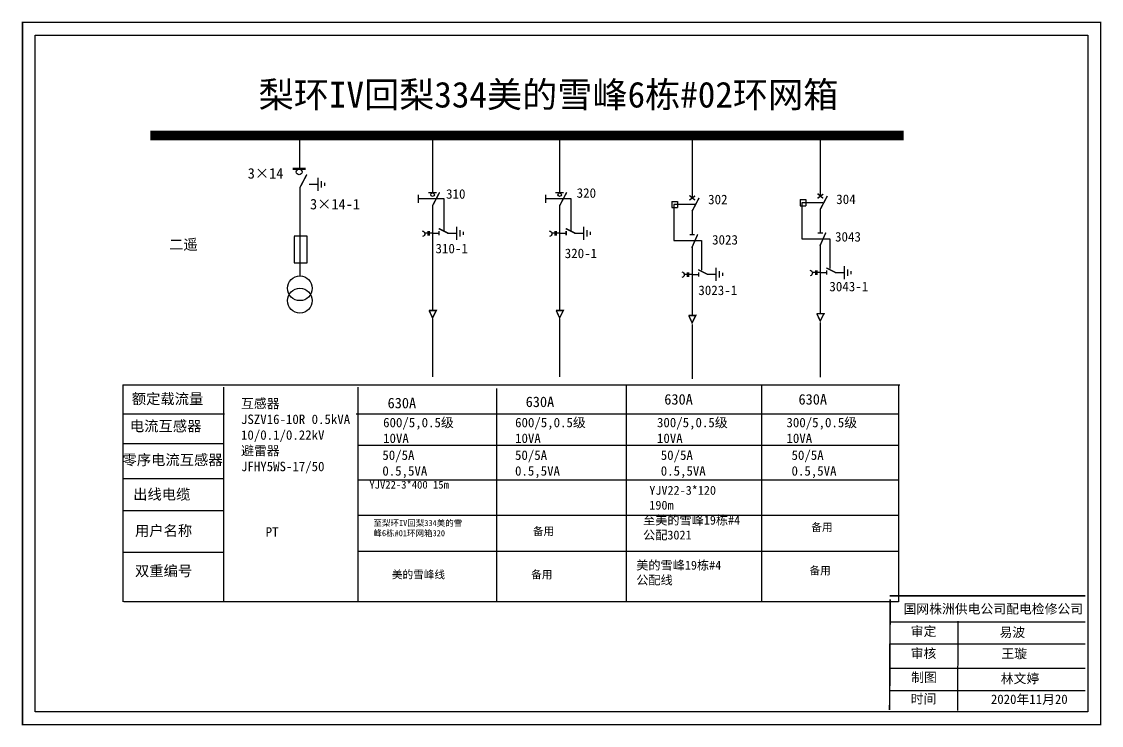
# Model space of a CAD drawing. Header units: millimetres. Extents: x -1428 to -1025, y -522 to -436.
# Drawn here: x -1150.7 to -1025.1, y -518.3 to -436.4 of the extents above; entities that cross this region are included whole.
import ezdxf

# ---------------------------------------------------------------- set-up
doc = ezdxf.new("R2010")
doc.units = ezdxf.units.MM
doc.linetypes.add('ACAD_ISO02W100', pattern=[15, 12, -3])
doc.linetypes.add('CENTER', pattern=[50.8, 31.75, -6.35, 6.35, -6.35])
doc.layers.add('2', color=7, linetype='Continuous')
doc.styles.add('hztxt_txtstyle_0.00_0_0', font='', dxfattribs={"bigfont": 'hztxt.shx'})
doc.styles.add('hztxt_txtstyle_2.70_0_0', font='simkai.ttf', dxfattribs={"height": 2.7})
doc.styles.add('KaiTi_GB2312_txtstyle_1.09_0_0', font='simkai_0.ttf', dxfattribs={"height": 1.0944})
doc.styles.add('字体', font='simkai_0.ttf', dxfattribs={"height": 2.5})
doc.styles.get('hztxt_txtstyle_0.00_0_0').set_extended_font_data('hztxt')

# ---------------------------------------------------------------- blocks, each defined once
blk = doc.blocks.new('JD')
for points in [[(-2, 0.2), (-2, -0.2), (2, 0.2), (2, -0.2)], [(1, -1.2), (1, -0.8), (-1, -1.2), (-1, -0.8)], [(-0.5, -1.8), (-0.5, -2.2), (0.5, -1.8), (0.5, -2.2)]]:
    blk.add_trace(points)

msp = doc.modelspace()

# ---------------------------------------------------------------- linework, layer by layer
at = {"color": 0}
for p, q in [((-1102.92, -449.6), (-1102.92, -456.32)), ((-1088.13, -449.6), (-1088.13, -456.32)), ((-1057.81, -449.7), (-1057.81, -456.75)), ((-1118.39, -449.89), (-1118.39, -453.5)), ((-1072.72, -449.91), (-1072.72, -456.96)), ((-1118.37, -455.74), (-1118.37, -466)), ((-1117.29, -455.33), (-1116.25, -455.33)), ((-1075.06, -457.35), (-1074.4, -457.35)), ((-1075.06, -457.35), (-1075.06, -458.08)), ((-1074.4, -457.35), (-1074.4, -458.08)), ((-1060.15, -457.14), (-1059.49, -457.14)), ((-1060.15, -457.14), (-1060.15, -457.87)), ((-1059.49, -457.14), (-1059.49, -457.87)), ((-1102.92, -457.82), (-1102.92, -470.03)), ((-1088.13, -457.82), (-1088.13, -470.03)), ((-1075.06, -458.08), (-1074.4, -458.08)), ((-1072.72, -458.46), (-1072.72, -461.18)), ((-1060.15, -457.87), (-1059.49, -457.87)), ((-1057.81, -458.25), (-1057.81, -460.98)), ((-1102.92, -461.06), (-1102.16, -461.06)), ((-1101.17, -461.04), (-1100.13, -461.04)), ((-1088.13, -461.06), (-1087.37, -461.06)), ((-1086.38, -461.04), (-1085.35, -461.04)), ((-1057.81, -462.34), (-1057.81, -470.37)), ((-1072.72, -462.55), (-1072.72, -470.58)), ((-1072.72, -465.85), (-1071.96, -465.85)), ((-1070.97, -465.83), (-1069.93, -465.83)), ((-1057.81, -465.64), (-1057.05, -465.64)), ((-1056.05, -465.62), (-1055.02, -465.62)), ((-1127.12, -482.09), (-1138.9, -482.09)), ((-1127.17, -485.56), (-1138.94, -485.56)), ((-1127.17, -489.64), (-1138.94, -489.64)), ((-1127.21, -493.37), (-1138.99, -493.37)), ((-1127.17, -498.22), (-1138.94, -498.22))]:
    msp.add_line(p, q, dxfattribs=at)
at = {"color": 0, "linetype": 'ACAD_ISO02W100'}
for p, q in [((-1072.39, -457.73), (-1074.85, -457.73)), ((-1074.85, -457.73), (-1074.85, -461.92)), ((-1057.48, -457.52), (-1059.94, -457.52)), ((-1059.94, -457.52), (-1059.94, -461.71)), ((-1074.85, -461.92), (-1071.6, -461.92)), ((-1071.6, -461.92), (-1071.6, -465.37)), ((-1059.94, -461.71), (-1056.69, -461.71)), ((-1056.69, -461.71), (-1056.69, -465.17))]:
    msp.add_line(p, q, dxfattribs=at)
at = {"color": 0, "linetype": 'CENTER'}
for p, q in [((-1102.92, -471.02), (-1102.92, -477.77)), ((-1088.13, -471.02), (-1088.13, -477.77)), ((-1072.71, -471.66), (-1072.71, -478)), ((-1057.8, -471.45), (-1057.8, -477.79))]:
    msp.add_line(p, q, dxfattribs=at)
at = {"color": 0, "linetype": 'Continuous'}
for p, q in [((-1138.97, -478.7), (-1048.53, -478.7)), ((-1138.92, -503.94), (-1138.92, -478.7)), ((-1080.37, -478.75), (-1080.37, -503.93)), ((-1064.64, -478.75), (-1064.64, -503.93)), ((-1048.7, -478.77), (-1048.7, -503.95)), ((-1127.23, -478.98), (-1127.23, -503.94)), ((-1111.6, -478.98), (-1111.6, -503.94)), ((-1095.49, -479.14), (-1095.49, -503.92)), ((-1111.79, -482.07), (-1048.7, -482.07)), ((-1111.6, -485.7), (-1048.7, -485.7)), ((-1111.6, -489.75), (-1048.7, -489.75)), ((-1111.6, -493.85), (-1048.7, -493.85)), ((-1111.6, -498.03), (-1048.7, -498.03)), ((-1048.7, -503.94), (-1138.84, -503.94)), ((-1049.71, -506.25), (-1026.96, -506.25)), ((-1041.8, -506.2), (-1041.82, -516.59)), ((-1049.71, -508.84), (-1026.96, -508.84)), ((-1049.71, -511.67), (-1026.96, -511.67)), ((-1049.71, -514.26), (-1026.96, -514.26))]:
    msp.add_line(p, q, dxfattribs=at)
at = {"color": 0, "linetype": 'Continuous', "const_width": 0.182}
msp.add_lwpolyline([(-1150.65, -436.52), (-1025.17, -436.52), (-1025.17, -518.23), (-1150.65, -518.23)], close=True, dxfattribs=at)
at = {"color": 0, "linetype": 'Continuous'}
msp.add_lwpolyline([(-1149.18, -438), (-1026.65, -438), (-1026.65, -516.75), (-1149.18, -516.75)], close=True, dxfattribs=at)
at = {"color": 0}
for points, const_width in [([(-1135.76, -449.68), (-1048.09, -449.68)], 1.1), ([(-1119.21, -453.55), (-1117.67, -453.55)], 0.261), ([(-1118.37, -455.78), (-1117.55, -454.22)], 0.165), ([(-1103.41, -456.34), (-1102.43, -456.34)], 0.165), ([(-1102.92, -457.86), (-1102.1, -456.3)], 0.165), ([(-1088.62, -456.34), (-1087.65, -456.34)], 0.165), ([(-1088.13, -457.86), (-1087.31, -456.3)], 0.165), ([(-1073.03, -457.21), (-1072.36, -456.71)], 0.165), ([(-1073.03, -456.66), (-1072.38, -457.2)], 0.165), ([(-1072.72, -458.5), (-1071.9, -456.94)], 0.165), ([(-1058.11, -456.45), (-1057.47, -456.99)], 0.165), ([(-1058.12, -457), (-1057.45, -456.5)], 0.165), ([(-1057.81, -458.3), (-1056.98, -456.73)], 0.165), ([(-1102.2, -460.51), (-1101.1, -461.06)], 0.165), ([(-1102.16, -460.81), (-1102.16, -461.31)], 0.165), ([(-1087.42, -460.51), (-1086.32, -461.06)], 0.165), ([(-1087.37, -460.81), (-1087.37, -461.31)], 0.165), ([(-1073.01, -461.23), (-1072.4, -461.23)], 0.165), ([(-1072.75, -462.75), (-1072.06, -461.19)], 0.165), ([(-1058.1, -461.02), (-1057.49, -461.02)], 0.165), ([(-1057.84, -462.54), (-1057.15, -460.98)], 0.165), ([(-1072, -465.3), (-1070.9, -465.85)], 0.165), ([(-1071.96, -465.59), (-1071.96, -466.1)], 0.165), ([(-1057.09, -465.09), (-1055.99, -465.64)], 0.165), ([(-1057.05, -465.38), (-1057.05, -465.89)], 0.165), ([(-1103.33, -470.05), (-1102.49, -470.05), (-1102.92, -470.9), (-1103.32, -470.04)], 0.165), ([(-1088.54, -470.05), (-1087.7, -470.05), (-1088.13, -470.9), (-1088.53, -470.04)], 0.165), ([(-1073.12, -470.63), (-1072.29, -470.63), (-1072.71, -471.48), (-1073.11, -470.62)], 0.165), ([(-1058.21, -470.42), (-1057.37, -470.42), (-1057.8, -471.27), (-1058.2, -470.41)], 0.165)]:
    msp.add_lwpolyline(points, dxfattribs=dict(at, const_width=const_width))
for points in [[(-1104.58, -456.59), (-1104.58, -457.51)], [(-1089.79, -456.59), (-1089.79, -457.51)], [(-1103.47, -461.05), (-1103.82, -461.05)], [(-1103.47, -460.82), (-1103.47, -461.32)], [(-1103.32, -460.82), (-1103.32, -461.32)], [(-1102.92, -461.05), (-1103.32, -461.05)], [(-1088.69, -461.05), (-1089.03, -461.05)], [(-1088.69, -460.82), (-1088.69, -461.32)], [(-1088.53, -460.82), (-1088.53, -461.32)], [(-1088.13, -461.05), (-1088.53, -461.05)], [(-1119.02, -461.42), (-1119.02, -464.5), (-1117.5, -464.5), (-1117.5, -461.39), (-1119.02, -461.39)], [(-1073.27, -465.84), (-1073.62, -465.84)], [(-1073.27, -465.61), (-1073.27, -466.11)], [(-1073.12, -465.61), (-1073.12, -466.11)], [(-1072.72, -465.84), (-1073.12, -465.84)], [(-1058.36, -465.63), (-1058.71, -465.63)], [(-1058.36, -465.4), (-1058.36, -465.9)], [(-1058.21, -465.4), (-1058.21, -465.9)], [(-1057.81, -465.63), (-1058.21, -465.63)]]:
    msp.add_lwpolyline(points, dxfattribs=at)
at = {"color": 0, "linetype": 'ACAD_ISO02W100'}
for points in [[(-1101.57, -460.8), (-1101.57, -457.05), (-1104.58, -457.05)], [(-1086.78, -460.8), (-1086.78, -457.05), (-1089.79, -457.05)]]:
    msp.add_lwpolyline(points, dxfattribs=at)
at = {"color": 0}
for points in [[(-1104.12, -460.77, -0.877934), (-1104.1, -461.44)], [(-1089.33, -460.77, -0.877934), (-1089.32, -461.44)], [(-1073.92, -465.56, -0.877934), (-1073.9, -466.22)], [(-1059, -465.35, -0.877934), (-1058.99, -466.01)]]:
    msp.add_lwpolyline(points, format="xyb", dxfattribs=at)
at = {"color": 0, "linetype": 'Continuous', "const_width": 0.182}
for points in [[(-1049.66, -503.65), (-1049.73, -516.54)], [(-1049.71, -503.25), (-1026.96, -503.25)]]:
    msp.add_lwpolyline(points, dxfattribs=at)
at = {"color": 0}
for centre, radius in [((-1118.44, -453.92), 0.335), ((-1102.92, -456.57), 0.211), ((-1088.13, -456.57), 0.211)]:
    msp.add_circle(centre, radius, dxfattribs=at)
at = {"layer": '2', "color": 0}
for centre in [(-1118.36, -467.46), (-1118.36, -468.9)]:
    msp.add_circle(centre, 1.44, dxfattribs=at)

# ---------------------------------------------------------------- block references
at = {"color": 0, "xscale": 0.3844120780054254, "yscale": 0.3844120780054254, "zscale": 0.3844120780054647, "rotation": 90}
for p in [(-1116.24, -455.36), (-1100.12, -461.07), (-1085.33, -461.07), (-1055, -465.65), (-1069.92, -465.85)]:
    msp.add_blockref('JD', p, dxfattribs=at)

# ---------------------------------------------------------------- texts
at = {"color": 0, "linetype": 'Continuous', "style": 'hztxt_txtstyle_2.70_0_0'}
for s, height, p in [('3×14', 1.22, (-1124.43, -454.7)), ('310', 1.109, (-1101.35, -457.04)), ('320', 1.109, (-1086.15, -456.93)), ('3×14-1', 1.22, (-1117.18, -458.28)), ('302', 1.109, (-1070.85, -457.68)), ('304', 1.109, (-1055.94, -457.66)), ('3043', 1.109, (-1056.08, -462.02)), ('310-1', 1.109, (-1102.58, -463.39)), ('3023', 1.109, (-1070.39, -462.37)), ('320-1', 1.109, (-1087.54, -463.95)), ('3023-1', 1.109, (-1071.99, -468.25)), ('3043-1', 1.109, (-1056.74, -467.81))]:
    msp.add_text(s, height=height, dxfattribs=at).set_placement(p)
at = {"color": 0, "linetype": 'Continuous', "attachment_point": 1}
for s, insert, char_height, width, style in [('{\\fSimSun|b0|i0|c134|p2;梨环IV回梨334美的雪峰6栋#02环网箱}', (-1123.16, -443.43), 3, 88.5213, '字体'), ('{\\fSimSun|b0|i0|c134|p2;二遥}', (-1133.58, -461.75), 1.2204, 19.6738, 'hztxt_txtstyle_2.70_0_0'), ('{\\fSimSun|b0|i0|c134|p2;额定载流量}', (-1137.92, -479.71), 1.2204, 19.6738, 'hztxt_txtstyle_2.70_0_0'), ('{\\fSimSun|b0|i0|c134|p2;630A}', (-1075.95, -479.77), 1.2204, 19.6738, 'hztxt_txtstyle_2.70_0_0'), ('{\\fSimSun|b0|i0|c134|p2;630A}', (-1060.33, -479.77), 1.2204, 19.6738, 'hztxt_txtstyle_2.70_0_0'), ('\\A1;{\\fSimSun|b0|i0|c134|p2;互感器\\PJSZV16-10R 0.5kVA\\P10/0.1/0.22kV\\P避雷器\\PJFHY5WS-17/50}', (-1125.21, -480.32), 1.0983, 20.2524, 'hztxt_txtstyle_2.70_0_0'), ('{\\fSimSun|b0|i0|c134|p2;630A}', (-1108.15, -480.2), 1.2204, 19.6738, 'hztxt_txtstyle_2.70_0_0'), ('{\\fSimSun|b0|i0|c134|p2;630A}', (-1092.08, -480.06), 1.2204, 19.6738, 'hztxt_txtstyle_2.70_0_0'), ('\\A1;{\\fSimSun|b0|i0|c134|p2;600/5,0.5级\\P10VA}', (-1108.67, -482.53), 1.0983, 20.2524, 'hztxt_txtstyle_2.70_0_0'), ('\\A1;{\\fSimSun|b0|i0|c134|p2;600/5,0.5级\\P10VA}', (-1093.31, -482.53), 1.0983, 20.2524, 'hztxt_txtstyle_2.70_0_0'), ('\\A1;{\\fSimSun|b0|i0|c134|p2;300/5,0.5级\\P10VA}', (-1076.8, -482.53), 1.0983, 20.2524, 'hztxt_txtstyle_2.70_0_0'), ('\\A1;{\\fSimSun|b0|i0|c134|p2;300/5,0.5级\\P10VA}', (-1061.73, -482.53), 1.0983, 20.2524, 'hztxt_txtstyle_2.70_0_0'), ('{\\fSimSun|b0|i0|c134|p2;电流互感器}', (-1138.14, -482.88), 1.2204, 19.6738, 'hztxt_txtstyle_2.70_0_0'), ('{\\fSimSun|b0|i0|c134|p2;50/5A\\P0.5,5VA}', (-1108.76, -486.33), 1.0983, 19.6738, 'hztxt_txtstyle_2.70_0_0'), ('{\\fSimSun|b0|i0|c134|p2;50/5A\\P0.5,5VA}', (-1093.32, -486.33), 1.0983, 19.6738, 'hztxt_txtstyle_2.70_0_0'), ('{\\fSimSun|b0|i0|c134|p2;50/5A\\P0.5,5VA}', (-1076.36, -486.33), 1.0983, 19.6738, 'hztxt_txtstyle_2.70_0_0'), ('{\\fSimSun|b0|i0|c134|p2;50/5A\\P0.5,5VA}', (-1061.14, -486.33), 1.0983, 19.6738, 'hztxt_txtstyle_2.70_0_0'), ('{\\fSimSun|b0|i0|c134|p2;零序电流互感器}', (-1139, -486.81), 1.2204, 19.6738, 'hztxt_txtstyle_2.70_0_0'), ('{\\fSimSun|b0|i0|c134|p2;YJV22-3*400 15m}', (-1110.27, -489.86), 0.907, 12.9596, 'hztxt_txtstyle_2.70_0_0'), ('{\\fSimSun|b0|i0|c134|p2;出线电缆}', (-1137.76, -490.82), 1.2204, 19.6738, 'hztxt_txtstyle_2.70_0_0'), ('YJV22-3*120\\P190m', (-1077.69, -490.45), 1.0366, 16.7114, 'hztxt_txtstyle_2.70_0_0'), ('{\\fSimSun|b0|i0|c134|p2;至美的雪峰19栋#4公配3021}', (-1078.42, -493.92), 1.0366, 11.7247, 'hztxt_txtstyle_2.70_0_0'), ('{\\fSimSun|b0|i0|c134|p2;用户名称}', (-1137.55, -495.05), 1.2204, 19.6738, 'hztxt_txtstyle_2.70_0_0'), ('{\\fSimSun|b0|i0|c134|p2;至梨环IV回梨334美的雪峰6栋#01环网箱320}', (-1109.8, -494.42), 0.7084, 11.136, 'hztxt_txtstyle_2.70_0_0'), ('{\\fSimSun|b0|i0|c134|p2;备用}', (-1058.84, -494.81), 0.907, 14.2591, 'hztxt_txtstyle_2.70_0_0'), ('{\\fSimSun|b0|i0|c134|p2;PT}', (-1122.34, -495.27), 1.1026, 8.5785, 'hztxt_txtstyle_0.00_0_0'), ('{\\fSimSun|b0|i0|c134|p2;备用}', (-1091.24, -495.27), 0.907, 14.2591, 'hztxt_txtstyle_2.70_0_0'), ('{\\fSimSun|b0|i0|c134|p2;双重编号}', (-1137.55, -499.73), 1.2204, 19.6738, 'hztxt_txtstyle_2.70_0_0'), ('{\\fSimSun|b0|i0|c134|p2;美的雪峰19栋#4公配线}', (-1079.21, -499.16), 1.0366, 10.9391, 'hztxt_txtstyle_2.70_0_0'), ('{\\fSimSun|b0|i0|c134|p2;备用}', (-1059.05, -499.86), 0.907, 14.2591, 'hztxt_txtstyle_2.70_0_0'), ('{\\fSimSun|b0|i0|c134|p2;美的雪峰线}', (-1107.65, -500.32), 0.907, 14.2591, 'hztxt_txtstyle_2.70_0_0'), ('{\\fSimSun|b0|i0|c134|p2;备用}', (-1091.44, -500.32), 0.907, 14.2591, 'hztxt_txtstyle_2.70_0_0'), ('国网株洲供电公司配电检修公司', (-1048.11, -504.21), 1.0944, 29.9201, '字体'), ('\\f\uffbfﾬￌﾣﾤ_GB2312|b0|i0|c134|p49;审定', (-1047.27, -506.82), 1.0944, 8.5588, '字体'), ('易波', (-1036.94, -506.94), 1.094, 8.5588, '字体'), ('\\f\uffbfﾬￌﾣﾤ_GB2312|b0|i0|c134|p49;审核', (-1047.27, -509.39), 1.0944, 8.5588, '字体'), ('\\f\uffbfﾬￌﾣﾤ_GB2312|b0|i0|c134|p49;制图', (-1047.21, -512.17), 1.0944, 8.5588, '字体'), ('\\f\uffbfﾬￌﾣﾤ_GB2312|b0|i0|c134|p49;时间', (-1047.27, -514.68), 1.0944, 8.5588, '字体')]:
    msp.add_mtext(s, dxfattribs=dict(at, insert=insert, char_height=char_height, width=width, style=style))
at = {"color": 7, "linetype": 'Continuous', "char_height": 1.094, "attachment_point": 1, "style": 'KaiTi_GB2312_txtstyle_1.09_0_0'}
for s, insert, width in [('王璇', (-1036.72, -509.42), 8.5588), ('林文婷', (-1036.79, -512.32), 8.5588), ('2020年11月20', (-1037.94, -514.73), 16.0081)]:
    msp.add_mtext(s, dxfattribs=dict(at, insert=insert, width=width))

doc.saveas('drawing.dxf')
